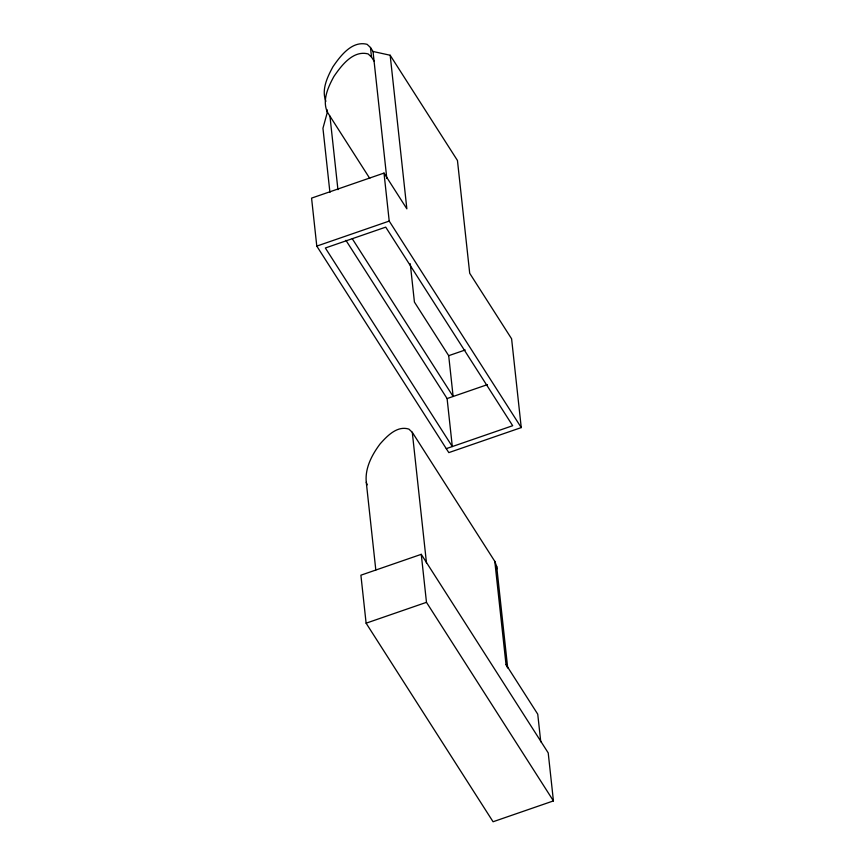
<?xml version="1.0" encoding="UTF-8"?>
<svg xmlns="http://www.w3.org/2000/svg" width="865" height="865" viewBox="0 0 865 865"><rect width="100%" height="100%" fill="white"/><g stroke="black" fill="none" stroke-linecap="round" stroke-linejoin="round"><path stroke-width="1.3" d="M327.5 111.661L322.948 128.269L329.922 192.419M390.169 55.252L406.853 208.833L384.006 173.087L311.573 198.117L316.785 246.103L448.816 452.611L521.249 427.591L511.604 338.799L469.706 273.275L457.455 160.49L390.169 55.252L373.02 51.478L370.479 47.499L367.095 44.331C352.012 40.417 340.41 55.911 332.906 66.821C327.37 77.039 321.261 89.7 325.889 101.313M316.785 246.103L389.218 221.083L521.249 427.591M410.259 263.717L414.421 302.069L448.697 355.677L465.219 349.979M345.924 240.319L447.097 398.56L487.449 384.622M446.275 448.643L512.675 425.71L385.725 227.138L325.359 247.996L452.309 446.556L447.097 398.56M421.266 554.335L360.9 575.193L366.111 623.189L493.072 821.75L553.427 800.904L548.215 752.907L421.266 554.335L426.477 602.332L553.427 800.904M366.111 623.189L426.477 602.332M374.058 61.069L371.518 57.101L368.144 53.933C353.061 50.008 341.459 65.513 333.944 76.423C328.159 86.987 321.964 100.286 327.403 112.18L369.755 178.406M507.668 667.618L496.683 566.413L494.802 561.363L412.281 432.295L408.896 429.116C397.197 425.364 387.109 436.003 380.07 443.95C371.874 454.893 364.825 468.235 366.284 482.324L375.81 569.97M352.293 238.762L453.13 396.473L448.697 355.677M494.802 561.363L506.014 664.547L537.749 714.187L540.755 741.824M366.284 482.324L367.225 484.843M373.02 51.478L386.806 178.395M370.479 47.499L371.518 57.101M384.006 173.087L389.218 221.083M412.281 432.295L426.477 562.953M329.943 116.148L337.934 189.662M327.143 109.779L327.403 112.18M496.683 566.413L496.78 569.04M506.014 664.547A26.274 17.819 -6.2 0 1 507.528 667.812"/></g></svg>
